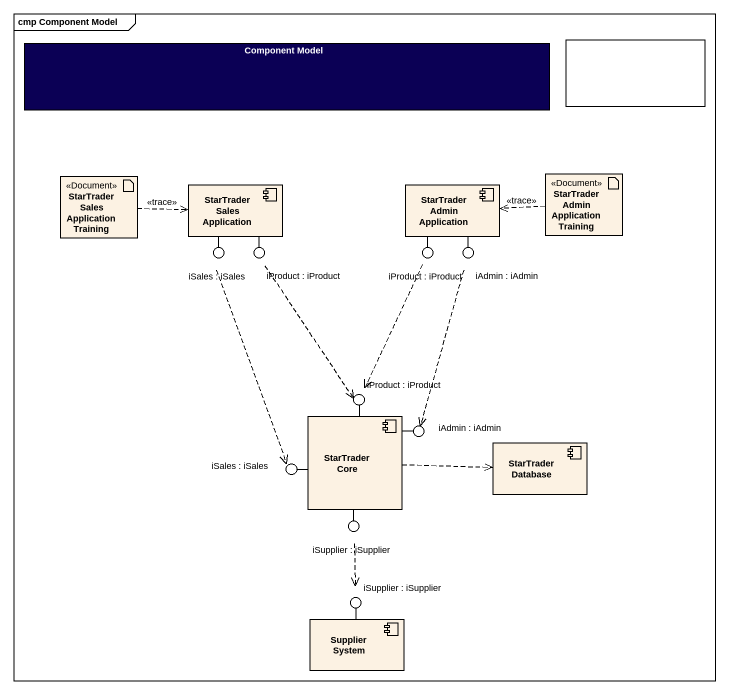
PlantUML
@startuml
mainframe cmp Component Model
rectangle "Component Model" as Component_Model #0B0055
rectangle " " as rectangle1
artifact "StarTrader Sales Application Training" as StarTrader_Sales <<Document>>
component "StarTrader Sales Application" as StarTrader_Sales_Application
component "StarTrader Admin Application" as StarTrader_Admin_Application
artifact "StarTrader Admin Application Training" as StarTrader_Admin <<Document>>
() "iSales : iSales" as iSales
() "iProduct : iProduct" as iProduct
() "iProduct : iProduct" as iProduct_2
() "iAdmin : iAdmin" as iAdmin
() "iProduct : iProduct" as iProduct_3
component "StarTrader Core" as StarTrader_Core
() "iAdmin : iAdmin" as iAdmin_2
() "iSales : iSales" as iSales_2
component "StarTrader Database" as StarTrader_Database
() "iSupplier : iSupplier" as iSupplier
() "iSupplier : iSupplier" as iSupplier_2
component "Supplier System" as Supplier_System
StarTrader_Sales_Application -- iSales
StarTrader_Sales_Application -- iProduct
StarTrader_Admin_Application -- iProduct_2
StarTrader_Admin_Application -- iAdmin
StarTrader_Core -up- iProduct_3
StarTrader_Core -right- iAdmin_2
StarTrader_Core -left- iSales_2
StarTrader_Core -- iSupplier
Supplier_System -up- iSupplier_2
StarTrader_Sales .right.> StarTrader_Sales_Application : <<trace>>
StarTrader_Admin .left.> StarTrader_Admin_Application : <<trace>>
iSales ..> iSales_2
iProduct ..> iProduct_3
iProduct_2 ..> iProduct_3
iAdmin ..> iAdmin_2
StarTrader_Core .right.> StarTrader_Database
iSupplier ..> iSupplier_2
@enduml
